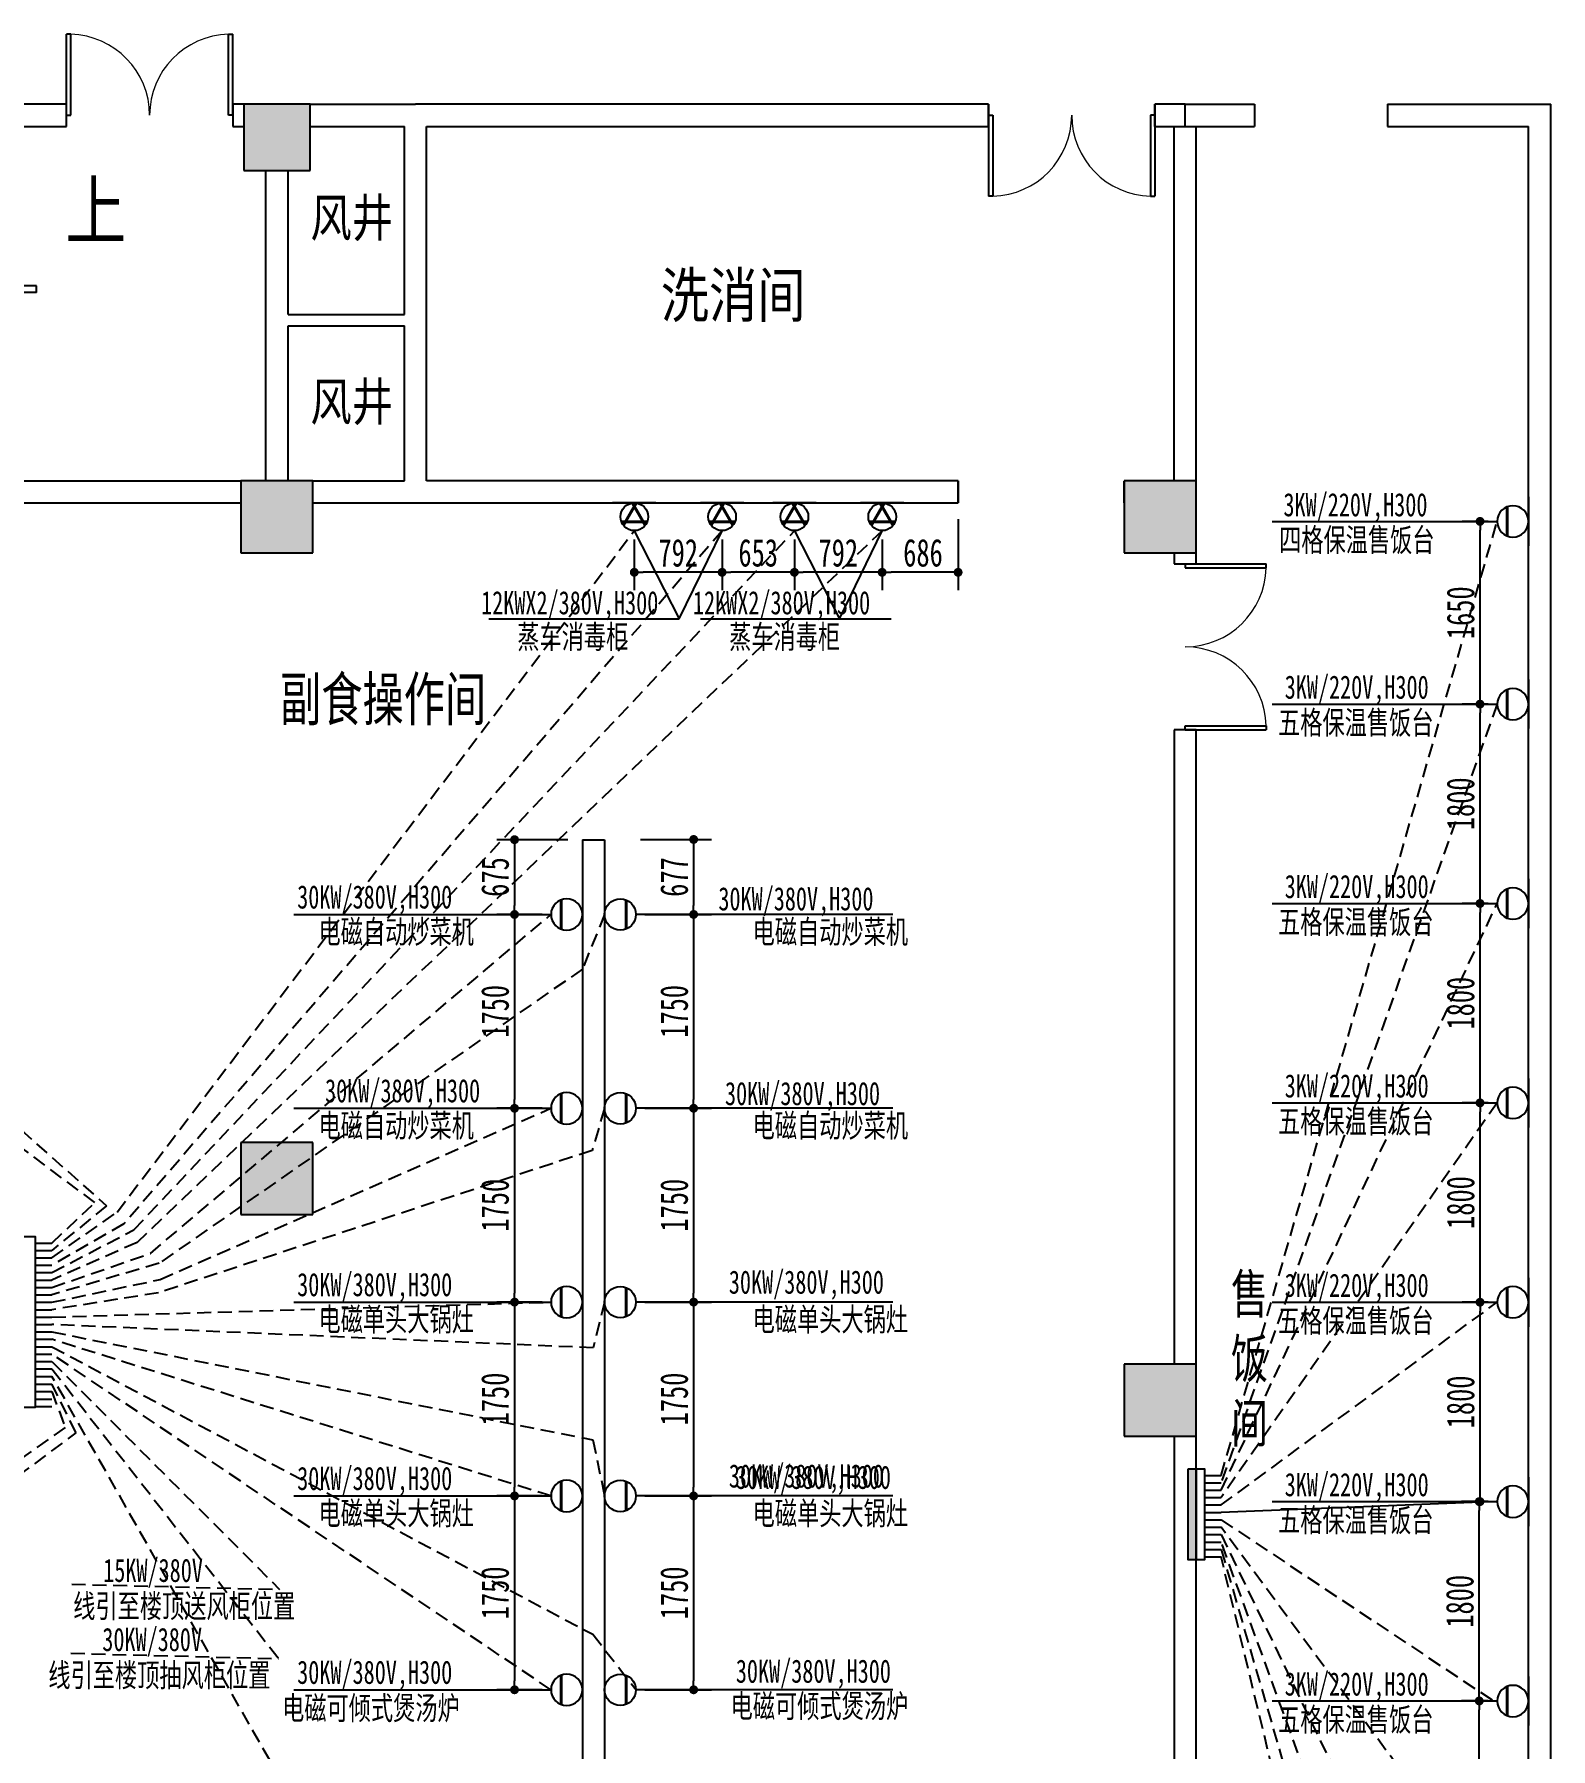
# Model space of a CAD drawing. Header units: inches. Extents: x 871252 to 1312932, y -88801 to 86720.
# Drawn here: x 896292 to 909983, y 46817 to 62296 of the extents above; entities that cross this region are included whole.
import ezdxf

# ---------------------------------------------------------------- set-up
doc = ezdxf.new("R2010")
doc.units = ezdxf.units.IN
doc.header["$MEASUREMENT"] = 0
doc.linetypes.add('DASH', pattern=[0.35, 0.25, -0.1])
doc.linetypes.add('HIDDEN', pattern=[0.375, 0.25, -0.125])
for name, color, linetype in [('COLUMN', 6, 'Continuous'), ('CURTWALL', 4, 'Continuous'), ('DIM_SYMB', 3, 'Continuous'), ('PUB_HATCH', 8, 'Continuous'), ('PUB_TEXT', 151, 'Continuous'), ('STAIR', 6, 'Continuous'), ('WALL', 7, 'Continuous'), ('WINDOW', 3, 'Continuous'), ('供排水', 4, 'Continuous'), ('电位', 1, 'Continuous')]:
    doc.layers.add(name, color=color, linetype=linetype)
doc.styles.add('_TCH_DIM', font='stylu.ttf')
doc.styles.get("Standard").update_dxf_attribs({"font": '', "width": 0.7, "height": 250})
doc.styles.add('STYLE4', font='', dxfattribs={"width": 0.7, "height": 180})
doc.styles.get('Standard').set_extended_font_data('NSimSun')
doc.styles.get('STYLE4').set_extended_font_data('NSimSun')
doc.dimstyles.new('电路', dxfattribs={"dimscale": 80, "dimtxt": 2.5, "dimasz": 1, "dimexe": 2, "dimexo": 1, "dimtad": 1, "dimdec": 0, "dimtxsty": 'Standard', "dimblk": 'DOT', "dimcen": 1, "dimclrd": 6, "dimclre": 6, "dimclrt": 6, "dimadec": 0, "dimazin": 0, "dimtfac": 1, "dimtdec": 0, "dimtmove": 0, "dimatfit": 3, "dimfxl": 0, "dimarcsym": 0})

# ---------------------------------------------------------------- blocks, each defined once
blk = doc.blocks.new('$DorLib2D$00000002')
for p, q in [((-0.5, 0), (-0.5, 0.4875)), ((-0.475, 0.4875), (-0.5, 0.4875)), ((-0.475, 0), (-0.475, 0.4875)), ((0.475, 0), (0.475, 0.4875)), ((0.475, 0.4875), (0.5, 0.4875)), ((0.5, 0), (0.5, 0.4875)), ((-0.5, 0), (-0.475, 0)), ((0.5, 0), (0.475, 0))]:
    blk.add_line(p, q)
at = {"lineweight": 13}
for centre, start, end in [((-0.4875, 0), 0, 88.53072), ((0.4875, 0), 91.46928, 180)]:
    blk.add_arc(centre, 0.4875, start, end, dxfattribs=at)
blk = doc.blocks.new('A$C3BCC7316')
at = {"layer": '电位'}
for p, q in [((99, 215), (404, 215)), ((104, 226), (399, 226)), ((0, 0), (503, 0))]:
    blk.add_line(p, q, dxfattribs=at)
blk.add_circle((252, 161), 161, dxfattribs=at)
blk = doc.blocks.new('_DOT')
at = {"color": 0, "linetype": 'ByBlock'}
blk.add_line((-0.5, 0), (-1, 0), dxfattribs=at)
at = {"color": 0, "linetype": 'ByBlock', "const_width": 0.5}
blk.add_lwpolyline([(-0.25, 0, 1), (0.25, 0, 1)], format="xyb", close=True, dxfattribs=at)
blk = doc.blocks.new('*D139')
at = {"layer": 'Defpoints', "color": 0, "transparency": 16777216}
for p in [(901241, 55024), (900628, 54349), (900957, 54349)]:
    blk.add_point(p, dxfattribs=at)
at = {"layer": '电位', "color": 6, "lineweight": -2, "transparency": 16777216}
for p, q in [((901108, 55024), (900468, 55024)), ((900628, 54944), (900628, 54429)), ((900877, 54349), (900468, 54349))]:
    blk.add_line(p, q, dxfattribs=at)
at = {"layer": '电位', "color": 6, "lineweight": -2, "transparency": 16777216, "xscale": 80, "yscale": 80, "zscale": 80}
for p, rotation in [((900628, 55024), 90), ((900628, 54349), 270)]:
    blk.add_blockref('_DOT', p, dxfattribs=dict(at, rotation=rotation))
at = {"layer": '电位', "color": 6, "transparency": 16777216, "insert": (900453, 54687), "char_height": 250, "attachment_point": 5, "rotation": 90}
blk.add_mtext('675', dxfattribs=at)
blk = doc.blocks.new('*D140')
at = {"layer": 'Defpoints', "color": 0, "transparency": 16777216}
for p in [(900957, 54349), (900628, 52599), (900957, 52599)]:
    blk.add_point(p, dxfattribs=at)
at = {"layer": '电位', "color": 6, "lineweight": -2, "transparency": 16777216}
for p, q in [((900877, 54349), (900468, 54349)), ((900628, 54269), (900628, 52679)), ((900877, 52599), (900468, 52599))]:
    blk.add_line(p, q, dxfattribs=at)
at = {"layer": '电位', "color": 6, "lineweight": -2, "transparency": 16777216, "xscale": 80, "yscale": 80, "zscale": 80}
for p, rotation in [((900628, 54349), 90), ((900628, 52599), 270)]:
    blk.add_blockref('_DOT', p, dxfattribs=dict(at, rotation=rotation))
at = {"layer": '电位', "color": 6, "transparency": 16777216, "insert": (900453, 53474), "char_height": 250, "attachment_point": 5, "rotation": 90}
blk.add_mtext('1750', dxfattribs=at)
blk = doc.blocks.new('*D141')
at = {"layer": 'Defpoints', "color": 0, "transparency": 16777216}
for p in [(900957, 52599), (900628, 50849), (900957, 50849)]:
    blk.add_point(p, dxfattribs=at)
at = {"layer": '电位', "color": 6, "lineweight": -2, "transparency": 16777216}
for p, q in [((900877, 52599), (900468, 52599)), ((900628, 52519), (900628, 50929)), ((900877, 50849), (900468, 50849))]:
    blk.add_line(p, q, dxfattribs=at)
at = {"layer": '电位', "color": 6, "lineweight": -2, "transparency": 16777216, "xscale": 80, "yscale": 80, "zscale": 80}
for p, rotation in [((900628, 52599), 90), ((900628, 50849), 270)]:
    blk.add_blockref('_DOT', p, dxfattribs=dict(at, rotation=rotation))
at = {"layer": '电位', "color": 6, "transparency": 16777216, "insert": (900453, 51724), "char_height": 250, "attachment_point": 5, "rotation": 90}
blk.add_mtext('1750', dxfattribs=at)
blk = doc.blocks.new('*D142')
at = {"layer": 'Defpoints', "color": 0, "transparency": 16777216}
for p in [(900957, 50849), (900628, 49099), (900957, 49099)]:
    blk.add_point(p, dxfattribs=at)
at = {"layer": '电位', "color": 6, "lineweight": -2, "transparency": 16777216}
for p, q in [((900877, 50849), (900468, 50849)), ((900628, 50769), (900628, 49179)), ((900877, 49099), (900468, 49099))]:
    blk.add_line(p, q, dxfattribs=at)
at = {"layer": '电位', "color": 6, "lineweight": -2, "transparency": 16777216, "xscale": 80, "yscale": 80, "zscale": 80}
for p, rotation in [((900628, 50849), 90), ((900628, 49099), 270)]:
    blk.add_blockref('_DOT', p, dxfattribs=dict(at, rotation=rotation))
at = {"layer": '电位', "color": 6, "transparency": 16777216, "insert": (900453, 49974), "char_height": 250, "attachment_point": 5, "rotation": 90}
blk.add_mtext('1750', dxfattribs=at)
blk = doc.blocks.new('*D145')
at = {"layer": 'Defpoints', "color": 0, "transparency": 16777216}
for p in [(901441, 55026), (901725, 54349), (902245, 54349)]:
    blk.add_point(p, dxfattribs=at)
at = {"layer": '电位', "color": 6, "lineweight": -2, "transparency": 16777216}
for p, q in [((901765, 55026), (902405, 55026)), ((902245, 54946), (902245, 54429)), ((901805, 54349), (902405, 54349))]:
    blk.add_line(p, q, dxfattribs=at)
at = {"layer": '电位', "color": 6, "lineweight": -2, "transparency": 16777216, "xscale": 80, "yscale": 80, "zscale": 80}
for p, rotation in [((902245, 55026), 90), ((902245, 54349), 270)]:
    blk.add_blockref('_DOT', p, dxfattribs=dict(at, rotation=rotation))
at = {"layer": '电位', "color": 6, "transparency": 16777216, "insert": (902070, 54687), "char_height": 250, "attachment_point": 5, "rotation": 90}
blk.add_mtext('677', dxfattribs=at)
blk = doc.blocks.new('*D146')
at = {"layer": 'Defpoints', "color": 0, "transparency": 16777216}
for p in [(901725, 54349), (901725, 52599), (902245, 52599)]:
    blk.add_point(p, dxfattribs=at)
at = {"layer": '电位', "color": 6, "lineweight": -2, "transparency": 16777216}
for p, q in [((901805, 54349), (902405, 54349)), ((902245, 54269), (902245, 52679)), ((901805, 52599), (902405, 52599))]:
    blk.add_line(p, q, dxfattribs=at)
at = {"layer": '电位', "color": 6, "lineweight": -2, "transparency": 16777216, "xscale": 80, "yscale": 80, "zscale": 80}
for p, rotation in [((902245, 54349), 90), ((902245, 52599), 270)]:
    blk.add_blockref('_DOT', p, dxfattribs=dict(at, rotation=rotation))
at = {"layer": '电位', "color": 6, "transparency": 16777216, "insert": (902070, 53474), "char_height": 250, "attachment_point": 5, "rotation": 90}
blk.add_mtext('1750', dxfattribs=at)
blk = doc.blocks.new('*D147')
at = {"layer": 'Defpoints', "color": 0, "transparency": 16777216}
for p in [(901725, 52599), (901725, 50849), (902245, 50849)]:
    blk.add_point(p, dxfattribs=at)
at = {"layer": '电位', "color": 6, "lineweight": -2, "transparency": 16777216}
for p, q in [((901805, 52599), (902405, 52599)), ((902245, 52519), (902245, 50929)), ((901805, 50849), (902405, 50849))]:
    blk.add_line(p, q, dxfattribs=at)
at = {"layer": '电位', "color": 6, "lineweight": -2, "transparency": 16777216, "xscale": 80, "yscale": 80, "zscale": 80}
for p, rotation in [((902245, 52599), 90), ((902245, 50849), 270)]:
    blk.add_blockref('_DOT', p, dxfattribs=dict(at, rotation=rotation))
at = {"layer": '电位', "color": 6, "transparency": 16777216, "insert": (902070, 51724), "char_height": 250, "attachment_point": 5, "rotation": 90}
blk.add_mtext('1750', dxfattribs=at)
blk = doc.blocks.new('*D148')
at = {"layer": 'Defpoints', "color": 0, "transparency": 16777216}
for p in [(901725, 50849), (901725, 49099), (902245, 49099)]:
    blk.add_point(p, dxfattribs=at)
at = {"layer": '电位', "color": 6, "lineweight": -2, "transparency": 16777216}
for p, q in [((901805, 50849), (902405, 50849)), ((902245, 50769), (902245, 49179)), ((901805, 49099), (902405, 49099))]:
    blk.add_line(p, q, dxfattribs=at)
at = {"layer": '电位', "color": 6, "lineweight": -2, "transparency": 16777216, "xscale": 80, "yscale": 80, "zscale": 80}
for p, rotation in [((902245, 50849), 90), ((902245, 49099), 270)]:
    blk.add_blockref('_DOT', p, dxfattribs=dict(at, rotation=rotation))
at = {"layer": '电位', "color": 6, "transparency": 16777216, "insert": (902070, 49974), "char_height": 250, "attachment_point": 5, "rotation": 90}
blk.add_mtext('1750', dxfattribs=at)
blk = doc.blocks.new('*D157')
at = {"layer": 'Defpoints', "color": 0, "transparency": 16777216}
for p in [(909338, 47248), (909499, 47248), (909499, 45448)]:
    blk.add_point(p, dxfattribs=at)
at = {"layer": '电位', "color": 6, "lineweight": -2, "transparency": 16777216}
for p, q in [((909419, 47248), (909178, 47248)), ((909338, 45528), (909338, 47168)), ((909419, 45448), (909178, 45448))]:
    blk.add_line(p, q, dxfattribs=at)
at = {"layer": '电位', "color": 6, "lineweight": -2, "transparency": 16777216, "xscale": 80, "yscale": 80, "zscale": 80}
for p, rotation in [((909338, 47248), 90), ((909338, 45448), 270)]:
    blk.add_blockref('_DOT', p, dxfattribs=dict(at, rotation=rotation))
at = {"layer": '电位', "color": 6, "transparency": 16777216, "insert": (909163, 46348), "char_height": 250, "attachment_point": 5, "rotation": 90}
blk.add_mtext('1800', dxfattribs=at)
blk = doc.blocks.new('*D158')
at = {"layer": 'Defpoints', "color": 0, "transparency": 16777216}
for p in [(909338, 49048), (909499, 49048), (909499, 47248)]:
    blk.add_point(p, dxfattribs=at)
at = {"layer": '电位', "color": 6, "lineweight": -2, "transparency": 16777216}
for p, q in [((909419, 49048), (909178, 49048)), ((909338, 47328), (909338, 48968)), ((909419, 47248), (909178, 47248))]:
    blk.add_line(p, q, dxfattribs=at)
at = {"layer": '电位', "color": 6, "lineweight": -2, "transparency": 16777216, "xscale": 80, "yscale": 80, "zscale": 80}
for p, rotation in [((909338, 49048), 90), ((909338, 47248), 270)]:
    blk.add_blockref('_DOT', p, dxfattribs=dict(at, rotation=rotation))
at = {"layer": '电位', "color": 6, "transparency": 16777216, "insert": (909163, 48148), "char_height": 250, "attachment_point": 5, "rotation": 90}
blk.add_mtext('1800', dxfattribs=at)
blk = doc.blocks.new('*D159')
at = {"layer": 'Defpoints', "color": 0, "transparency": 16777216}
for p in [(909345, 50848), (909499, 50848), (909499, 49048)]:
    blk.add_point(p, dxfattribs=at)
at = {"layer": '电位', "color": 6, "lineweight": -2, "transparency": 16777216}
for p, q in [((909419, 50848), (909185, 50848)), ((909345, 49128), (909345, 50768)), ((909419, 49048), (909185, 49048))]:
    blk.add_line(p, q, dxfattribs=at)
at = {"layer": '电位', "color": 6, "lineweight": -2, "transparency": 16777216, "xscale": 80, "yscale": 80, "zscale": 80}
for p, rotation in [((909345, 50848), 90), ((909345, 49048), 270)]:
    blk.add_blockref('_DOT', p, dxfattribs=dict(at, rotation=rotation))
at = {"layer": '电位', "color": 6, "transparency": 16777216, "insert": (909170, 49948), "char_height": 250, "attachment_point": 5, "rotation": 90}
blk.add_mtext('1800', dxfattribs=at)
blk = doc.blocks.new('*D160')
at = {"layer": 'Defpoints', "color": 0, "transparency": 16777216}
for p in [(909345, 52648), (909499, 52648), (909499, 50848)]:
    blk.add_point(p, dxfattribs=at)
at = {"layer": '电位', "color": 6, "lineweight": -2, "transparency": 16777216}
for p, q in [((909419, 52648), (909185, 52648)), ((909345, 50928), (909345, 52568)), ((909419, 50848), (909185, 50848))]:
    blk.add_line(p, q, dxfattribs=at)
at = {"layer": '电位', "color": 6, "lineweight": -2, "transparency": 16777216, "xscale": 80, "yscale": 80, "zscale": 80}
for p, rotation in [((909345, 52648), 90), ((909345, 50848), 270)]:
    blk.add_blockref('_DOT', p, dxfattribs=dict(at, rotation=rotation))
at = {"layer": '电位', "color": 6, "transparency": 16777216, "insert": (909170, 51748), "char_height": 250, "attachment_point": 5, "rotation": 90}
blk.add_mtext('1800', dxfattribs=at)
blk = doc.blocks.new('*D161')
at = {"layer": 'Defpoints', "color": 0, "transparency": 16777216}
for p in [(909345, 54448), (909499, 54448), (909499, 52648)]:
    blk.add_point(p, dxfattribs=at)
at = {"layer": '电位', "color": 6, "lineweight": -2, "transparency": 16777216}
for p, q in [((909419, 54448), (909185, 54448)), ((909345, 52728), (909345, 54368)), ((909419, 52648), (909185, 52648))]:
    blk.add_line(p, q, dxfattribs=at)
at = {"layer": '电位', "color": 6, "lineweight": -2, "transparency": 16777216, "xscale": 80, "yscale": 80, "zscale": 80}
for p, rotation in [((909345, 54448), 90), ((909345, 52648), 270)]:
    blk.add_blockref('_DOT', p, dxfattribs=dict(at, rotation=rotation))
at = {"layer": '电位', "color": 6, "transparency": 16777216, "insert": (909170, 53548), "char_height": 250, "attachment_point": 5, "rotation": 90}
blk.add_mtext('1800', dxfattribs=at)
blk = doc.blocks.new('*D162')
at = {"layer": 'Defpoints', "color": 0, "transparency": 16777216}
for p in [(909345, 56248), (909499, 56248), (909499, 54448)]:
    blk.add_point(p, dxfattribs=at)
at = {"layer": '电位', "color": 6, "lineweight": -2, "transparency": 16777216}
for p, q in [((909419, 56248), (909185, 56248)), ((909345, 54528), (909345, 56168)), ((909419, 54448), (909185, 54448))]:
    blk.add_line(p, q, dxfattribs=at)
at = {"layer": '电位', "color": 6, "lineweight": -2, "transparency": 16777216, "xscale": 80, "yscale": 80, "zscale": 80}
for p, rotation in [((909345, 56248), 90), ((909345, 54448), 270)]:
    blk.add_blockref('_DOT', p, dxfattribs=dict(at, rotation=rotation))
at = {"layer": '电位', "color": 6, "transparency": 16777216, "insert": (909170, 55348), "char_height": 250, "attachment_point": 5, "rotation": 90}
blk.add_mtext('1800', dxfattribs=at)
blk = doc.blocks.new('*D163')
at = {"layer": 'Defpoints', "color": 0, "transparency": 16777216}
for p in [(909345, 57898), (909499, 57898), (909499, 56248)]:
    blk.add_point(p, dxfattribs=at)
at = {"layer": '电位', "color": 6, "lineweight": -2, "transparency": 16777216}
for p, q in [((909419, 57898), (909185, 57898)), ((909345, 56328), (909345, 57818)), ((909419, 56248), (909185, 56248))]:
    blk.add_line(p, q, dxfattribs=at)
at = {"layer": '电位', "color": 6, "lineweight": -2, "transparency": 16777216, "xscale": 80, "yscale": 80, "zscale": 80}
for p, rotation in [((909345, 57898), 90), ((909345, 56248), 270)]:
    blk.add_blockref('_DOT', p, dxfattribs=dict(at, rotation=rotation))
at = {"layer": '电位', "color": 6, "transparency": 16777216, "insert": (909170, 57073), "char_height": 250, "attachment_point": 5, "rotation": 90}
blk.add_mtext('1650', dxfattribs=at)
blk = doc.blocks.new('A$C14B745F9')
at = {"layer": '电位'}
for p, q in [((0, 503), (0, 0)), ((215, 404), (215, 99)), ((226, 399), (226, 104)), ((1, 233), (257, 381)), ((257, 122), (1, 270)), ((3, 222), (266, 374)), ((266, 129), (3, 281))]:
    blk.add_line(p, q, dxfattribs=at)
blk.add_circle((161, 252), 161, dxfattribs=at)
blk = doc.blocks.new('A$C45DF5A34')
at = {"layer": '电位', "color": 4, "rotation": 90}
blk.add_blockref('A$C14B745F9', (503, 0), dxfattribs=at)
blk = doc.blocks.new('A$C719F3E81')
at = {"layer": '电位', "color": 4, "rotation": 180}
blk.add_blockref('A$C45DF5A34', (503, 323), dxfattribs=at)
blk = doc.blocks.new('A$C2F906CB9')
at = {"layer": '电位', "color": 1, "ltscale": 400}
blk.add_blockref('A$C719F3E81', (0, 0), dxfattribs=at)
blk = doc.blocks.new('A$C6BFE34A6')
at = {"layer": '电位', "xscale": 0.777089783281734, "yscale": 0.777089783281734, "zscale": 0.777089783281734}
blk.add_blockref('A$C2F906CB9', (0, 0), dxfattribs=at)
blk = doc.blocks.new('A$C67150746')
at = {"layer": '供排水', "color": 1, "rotation": 270}
blk.add_blockref('A$C6BFE34A6', (0, 391), dxfattribs=at)
blk = doc.blocks.new('A$C51460DDB')
at = {"layer": '电位', "linetype": 'ByBlock', "xscale": -1}
blk.add_blockref('A$C67150746', (251, 0), dxfattribs=at)
blk = doc.blocks.new('A$C75EF68A1')
at = {"layer": 'WALL', "color": 5, "rotation": 180}
blk.add_blockref('A$C51460DDB', (251, 391), dxfattribs=at)
blk = doc.blocks.new('A$C776A0E82')
at = {"layer": '电位', "color": 6}
blk.add_blockref('A$C75EF68A1', (0, 0), dxfattribs=at)
blk = doc.blocks.new('A$C12B31555')
at = {"layer": '电位', "color": 6, "rotation": 270}
blk.add_blockref('A$C776A0E82', (0, 251), dxfattribs=at)
blk = doc.blocks.new('A$C380528E4')
at = {"layer": '电位', "color": 6, "rotation": 180}
blk.add_blockref('A$C12B31555', (391, 251), dxfattribs=at)
blk = doc.blocks.new('*D374')
at = {"layer": 'Defpoints', "color": 0, "transparency": 16777216}
for p in [(904633, 58064), (903947, 57813), (903947, 57438)]:
    blk.add_point(p, dxfattribs=at)
at = {"layer": '电位', "color": 6, "lineweight": -2, "transparency": 16777216}
for p, q in [((904633, 57918), (904633, 57278)), ((903947, 57733), (903947, 57278)), ((904553, 57438), (904027, 57438))]:
    blk.add_line(p, q, dxfattribs=at)
at = {"layer": '电位', "color": 6, "lineweight": -2, "transparency": 16777216, "xscale": 80, "yscale": 80, "zscale": 80, "rotation": 180}
blk.add_blockref('_DOT', (903947, 57438), dxfattribs=at)
at = {"layer": '电位', "color": 6, "lineweight": -2, "transparency": 16777216, "xscale": 80, "yscale": 80, "zscale": 80}
blk.add_blockref('_DOT', (904633, 57438), dxfattribs=at)
at = {"layer": '电位', "color": 6, "transparency": 16777216, "insert": (904316, 57613), "char_height": 250, "attachment_point": 5}
blk.add_mtext('686', dxfattribs=at)
blk = doc.blocks.new('*D375')
at = {"layer": 'Defpoints', "color": 0, "transparency": 16777216}
for p in [(903155, 57813), (903947, 57813), (903155, 57438)]:
    blk.add_point(p, dxfattribs=at)
at = {"layer": '电位', "color": 6, "lineweight": -2, "transparency": 16777216}
for p, q in [((903155, 57733), (903155, 57278)), ((903947, 57733), (903947, 57278)), ((903867, 57438), (903235, 57438))]:
    blk.add_line(p, q, dxfattribs=at)
at = {"layer": '电位', "color": 6, "lineweight": -2, "transparency": 16777216, "xscale": 80, "yscale": 80, "zscale": 80, "rotation": 180}
blk.add_blockref('_DOT', (903155, 57438), dxfattribs=at)
at = {"layer": '电位', "color": 6, "lineweight": -2, "transparency": 16777216, "xscale": 80, "yscale": 80, "zscale": 80}
blk.add_blockref('_DOT', (903947, 57438), dxfattribs=at)
at = {"layer": '电位', "color": 6, "transparency": 16777216, "insert": (903551, 57613), "char_height": 250, "attachment_point": 5}
blk.add_mtext('792', dxfattribs=at)
blk = doc.blocks.new('*D376')
at = {"layer": 'Defpoints', "color": 0, "transparency": 16777216}
for p in [(902502, 57813), (903155, 57813), (902502, 57438)]:
    blk.add_point(p, dxfattribs=at)
at = {"layer": '电位', "color": 6, "lineweight": -2, "transparency": 16777216}
for p, q in [((902502, 57733), (902502, 57278)), ((903155, 57733), (903155, 57278)), ((903075, 57438), (902582, 57438))]:
    blk.add_line(p, q, dxfattribs=at)
at = {"layer": '电位', "color": 6, "lineweight": -2, "transparency": 16777216, "xscale": 80, "yscale": 80, "zscale": 80, "rotation": 180}
blk.add_blockref('_DOT', (902502, 57438), dxfattribs=at)
at = {"layer": '电位', "color": 6, "lineweight": -2, "transparency": 16777216, "xscale": 80, "yscale": 80, "zscale": 80}
blk.add_blockref('_DOT', (903155, 57438), dxfattribs=at)
at = {"layer": '电位', "color": 6, "transparency": 16777216, "insert": (902828, 57613), "char_height": 250, "attachment_point": 5}
blk.add_mtext('653', dxfattribs=at)
blk = doc.blocks.new('*D377')
at = {"layer": 'Defpoints', "color": 0, "transparency": 16777216}
for p in [(901709, 57813), (902502, 57813), (901709, 57438)]:
    blk.add_point(p, dxfattribs=at)
at = {"layer": '电位', "color": 6, "lineweight": -2, "transparency": 16777216}
for p, q in [((901709, 57733), (901709, 57278)), ((902502, 57733), (902502, 57278)), ((902422, 57438), (901789, 57438))]:
    blk.add_line(p, q, dxfattribs=at)
at = {"layer": '电位', "color": 6, "lineweight": -2, "transparency": 16777216, "xscale": 80, "yscale": 80, "zscale": 80, "rotation": 180}
blk.add_blockref('_DOT', (901709, 57438), dxfattribs=at)
at = {"layer": '电位', "color": 6, "lineweight": -2, "transparency": 16777216, "xscale": 80, "yscale": 80, "zscale": 80}
blk.add_blockref('_DOT', (902502, 57438), dxfattribs=at)
at = {"layer": '电位', "color": 6, "transparency": 16777216, "insert": (902106, 57613), "char_height": 250, "attachment_point": 5}
blk.add_mtext('792', dxfattribs=at)
blk = doc.blocks.new('*D457')
at = {"layer": 'Defpoints', "color": 0, "transparency": 16777216}
for p in [(900957, 49099), (900628, 47349), (900957, 47349)]:
    blk.add_point(p, dxfattribs=at)
at = {"layer": '电位', "color": 6, "lineweight": -2, "transparency": 16777216}
for p, q in [((900877, 49099), (900468, 49099)), ((900628, 49019), (900628, 47429)), ((900877, 47349), (900468, 47349))]:
    blk.add_line(p, q, dxfattribs=at)
at = {"layer": '电位', "color": 6, "lineweight": -2, "transparency": 16777216, "xscale": 80, "yscale": 80, "zscale": 80}
for p, rotation in [((900628, 49099), 90), ((900628, 47349), 270)]:
    blk.add_blockref('_DOT', p, dxfattribs=dict(at, rotation=rotation))
at = {"layer": '电位', "color": 6, "transparency": 16777216, "insert": (900453, 48224), "char_height": 250, "attachment_point": 5, "rotation": 90}
blk.add_mtext('1750', dxfattribs=at)
blk = doc.blocks.new('*D458')
at = {"layer": 'Defpoints', "color": 0, "transparency": 16777216}
for p in [(901725, 49099), (901725, 47349), (902245, 47349)]:
    blk.add_point(p, dxfattribs=at)
at = {"layer": '电位', "color": 6, "lineweight": -2, "transparency": 16777216}
for p, q in [((901805, 49099), (902405, 49099)), ((902245, 49019), (902245, 47429)), ((901805, 47349), (902405, 47349))]:
    blk.add_line(p, q, dxfattribs=at)
at = {"layer": '电位', "color": 6, "lineweight": -2, "transparency": 16777216, "xscale": 80, "yscale": 80, "zscale": 80}
for p, rotation in [((902245, 49099), 90), ((902245, 47349), 270)]:
    blk.add_blockref('_DOT', p, dxfattribs=dict(at, rotation=rotation))
at = {"layer": '电位', "color": 6, "transparency": 16777216, "insert": (902070, 48224), "char_height": 250, "attachment_point": 5, "rotation": 90}
blk.add_mtext('1750', dxfattribs=at)

msp = doc.modelspace()

# ---------------------------------------------------------------- hatches: boundary and pattern name
at = {"layer": 'PUB_HATCH'}
for points in [[(898783.2, 61064.3), (898783.2, 61664.3), (898183.2, 61664.3), (898183.2, 61064.3)], [(898808.2, 57614.6), (898808.2, 58264.6), (898158.2, 58264.6), (898158.2, 57614.6)], [(906783.2, 57614.6), (906783.2, 58264.6), (906133.2, 58264.6), (906133.2, 57614.6)], [(898808.2, 51639.6), (898808.2, 52289.6), (898158.2, 52289.6), (898158.2, 51639.6)], [(906783.2, 49639.6), (906783.2, 50289.6), (906133.2, 50289.6), (906133.2, 49639.6)]]:
    msp.add_hatch(color=256, dxfattribs=at).paths.add_polyline_path(points)
at = {"layer": '电位'}
msp.add_hatch(color=1, dxfattribs=at).paths.add_polyline_path([(906783.2, 49344.1), (906708.9, 49344.1), (906708.9, 48521.3), (906783.2, 48521.3)])

# ---------------------------------------------------------------- linework, layer by layer
at = {"layer": 'COLUMN'}
for p, q in [((898783.2, 61664.3), (898183.2, 61664.3)), ((898183.2, 61664.3), (898183.2, 61064.3)), ((898783.2, 61064.3), (898783.2, 61664.3)), ((898183.2, 61064.3), (898783.2, 61064.3)), ((898808.2, 58264.6), (898158.2, 58264.6)), ((898158.2, 58264.6), (898158.2, 57614.6)), ((898808.2, 57614.6), (898808.2, 58264.6)), ((906783.2, 58264.6), (906133.2, 58264.6)), ((906133.2, 58264.6), (906133.2, 57614.6)), ((906783.2, 57614.6), (906783.2, 58264.6)), ((898158.2, 57614.6), (898808.2, 57614.6)), ((906133.2, 57614.6), (906783.2, 57614.6)), ((898808.2, 52289.6), (898158.2, 52289.6)), ((898158.2, 52289.6), (898158.2, 51639.6)), ((898808.2, 51639.6), (898808.2, 52289.6)), ((898158.2, 51639.6), (898808.2, 51639.6)), ((906783.2, 50289.6), (906133.2, 50289.6)), ((906133.2, 50289.6), (906133.2, 49639.6)), ((906783.2, 49639.6), (906783.2, 50289.6)), ((906133.2, 49639.6), (906783.2, 49639.6))]:
    msp.add_line(p, q, dxfattribs=at)
at = {"layer": 'CURTWALL'}
for p, q in [((908510, 61664.3), (909983.2, 61664.3)), ((909983.2, 36364.3), (909983.2, 61664.3)), ((909783.2, 36364.3), (909783.2, 61464.3))]:
    msp.add_line(p, q, dxfattribs=at)
at = {"layer": 'DIM_SYMB'}
msp.add_lwpolyline([(896413.2, 60714.3, 0, 0, 0), (895693.2, 60714.3, 120, 0, 0), (895243.2, 60714.3, 0, 0, 0)], format="xyseb", dxfattribs=at)
at = {"layer": 'STAIR'}
for p, q in [((896313.2, 60024.3), (895511.6, 60024.3)), ((896313.2, 59964.3), (895546.2, 59964.3)), ((896313.2, 59964.3), (896313.2, 60024.3))]:
    msp.add_line(p, q, dxfattribs=at)
at = {"layer": 'WALL'}
for p, q in [((896583.2, 61664.3), (891783.2, 61664.3)), ((896583.2, 61464.3), (896583.2, 61664.3)), ((898183.2, 61664.3), (898083.2, 61664.3)), ((898083.2, 61664.3), (898083.2, 61464.3)), ((898783.2, 61664.3), (899733.2, 61664.3)), ((904908.2, 61664.3), (899733.2, 61664.3)), ((904908.2, 61464.3), (904908.2, 61664.3)), ((906683.2, 61664.3), (906408.2, 61664.3)), ((906408.2, 61664.3), (906408.2, 61464.3)), ((906683.2, 61664.3), (907310, 61664.3)), ((906683.2, 61464.3), (906683.2, 61664.3)), ((907310, 61664.3), (907310, 61464.3)), ((908510, 61664.3), (908510, 61464.3)), ((891783.2, 61464.3), (896583.2, 61464.3)), ((898083.2, 61464.3), (898183.2, 61464.3)), ((898783.2, 61464.3), (899633.2, 61464.3)), ((899633.2, 59764.3), (899633.2, 61464.3)), ((899833.2, 61464.3), (904908.2, 61464.3)), ((899833.2, 59714.3), (899833.2, 61464.3)), ((906408.2, 61464.3), (906683.2, 61464.3)), ((906583.2, 58264.6), (906583.2, 61464.3)), ((906583.2, 61464.3), (906783.2, 61464.3)), ((906783.2, 61464.3), (907310, 61464.3)), ((906783.2, 58264.6), (906783.2, 61464.3)), ((908510, 61464.3), (909783.2, 61464.3)), ((898383.2, 59714.3), (898383.2, 61064.3)), ((898583.2, 59764.3), (898583.2, 61064.3)), ((898583.2, 59764.3), (899633.2, 59764.3)), ((898383.2, 58264.6), (898383.2, 59714.3)), ((898583.2, 58264.6), (898583.2, 59664.3)), ((898583.2, 59664.3), (899633.2, 59664.3)), ((899633.2, 58264.3), (899633.2, 59664.3)), ((899833.2, 58264.3), (899833.2, 59714.3)), ((891583.2, 58264.3), (898158.2, 58264.3)), ((898808.2, 58264.3), (899633.2, 58264.3)), ((904633.2, 58264.3), (899833.2, 58264.3)), ((904633.2, 58064.3), (904633.2, 58264.3)), ((891583.2, 58064.3), (898158.2, 58064.3)), ((898808.2, 58064.3), (899733.2, 58064.3)), ((899733.2, 58064.3), (904633.2, 58064.3)), ((906583.2, 57614.6), (906583.2, 57515.3)), ((906783.2, 57515.3), (906783.2, 57614.6)), ((906583.2, 57515.3), (906783.2, 57515.3)), ((906783.2, 56015.3), (906583.2, 56015.3)), ((906583.2, 56015.3), (906583.2, 50289.6)), ((906783.2, 50289.6), (906783.2, 56015.3)), ((901240.7, 55024), (901240.7, 44876)), ((901240.7, 55024), (901440.7, 55024)), ((901440.7, 55024), (901440.7, 44876)), ((906583.2, 49639.6), (906583.2, 43914.3)), ((906783.2, 43914.3), (906783.2, 49639.6))]:
    msp.add_line(p, q, dxfattribs=at)
at = {"layer": 'WINDOW', "linetype": 'DASH'}
for p, q in [((904908.2, 61664.3), (904908.2, 61464.3)), ((906408.2, 61464.3), (906408.2, 61664.3)), ((904633.2, 58264.3), (904633.2, 58064.3)), ((906133.2, 58064.3), (906133.2, 58264.3))]:
    msp.add_line(p, q, dxfattribs=at)
at = {"layer": '电位', "linetype": 'HIDDEN', "ltscale": 500}
for p, q in [((907007.6, 49285.1), (909499.2, 57897.9)), ((897039.4, 51660.5), (901709.4, 57813.5)), ((902501.9, 57813.5), (897102, 51555.2)), ((897191.5, 51502.5), (903154.9, 57813.5)), ((903947.3, 57813.5), (897221.1, 51388.4)), ((890847.2, 57136.4), (896943.7, 51718.9)), ((896839.3, 51747.7), (890847.2, 56224.7)), ((909499.2, 56247.9), (907007.6, 49218.2)), ((897340.4, 51289), (900956.7, 54349)), ((901440.7, 54349), (901240.7, 53855)), ((907007.6, 49151.4), (909499.2, 54447.9)), ((901240.7, 53855), (897419.3, 51199.9)), ((909499.2, 52647.9), (907007.6, 49084.5)), ((897429.4, 51052.9), (900956.7, 52599)), ((901440.7, 52599), (901329.1, 52217.7)), ((901329.1, 52217.7), (897413.6, 50933.2)), ((896450.9, 51382.5), (896839.3, 51747.7)), ((896943.7, 51718.9), (896450.9, 51315.6)), ((896450.9, 51248.8), (897039.4, 51660.5)), ((897102, 51555.2), (896450.9, 51181.9)), ((896450.9, 51115), (897191.5, 51502.5)), ((897221.1, 51388.4), (896450.9, 51048.1)), ((896450.9, 50981.2), (897340.4, 51289)), ((897419.3, 51199.9), (896450.9, 50914.4)), ((896450.9, 50847.5), (897429.4, 51052.9)), ((897413.6, 50933.2), (896450.9, 50780.6)), ((896450.9, 50713.7), (900956.7, 50849)), ((901440.7, 50849), (901339.4, 50436.2)), ((907007.6, 49017.6), (909499.2, 50847.9)), ((901339.4, 50436.2), (896450.9, 50646.8)), ((896450.9, 50580), (901335, 49604.8)), ((900956.7, 49099), (896450.9, 50513.1)), ((896450.9, 50446.2), (901335, 47849.8)), ((900956.7, 47349), (896450.9, 50379.3)), ((896450.9, 50312.4), (898507.2, 48254.4)), ((896450.9, 50245.5), (898499.2, 47630.2)), ((898602.3, 46386.5), (896450.9, 50178.7)), ((896670, 49668.3), (896450.9, 50109.4)), ((896450.9, 50042.6), (896570.7, 49716.6)), ((896570.7, 49716.6), (895192.7, 48746.6)), ((895241.6, 48608.1), (896670, 49668.3)), ((901335, 49604.8), (901440.7, 49099)), ((907007.6, 48883.8), (909467.5, 47247.9)), ((909499.2, 45447.9), (907007.6, 48816.9)), ((907007.6, 48750.1), (909460.7, 43647.9)), ((909499.2, 41847.9), (907007.6, 48683.2)), ((907007.6, 48616.3), (909499.2, 40047.9)), ((909499.2, 38247.9), (907007.6, 48549.4)), ((896630.4, 48302.6), (898507.2, 48254.4)), ((901335, 47849.8), (901724.7, 47349)), ((896622.4, 47678.4), (898499.2, 47630.2))]:
    msp.add_line(p, q, dxfattribs=at)
at = {"layer": '电位', "color": 4}
for p, q in [((907469.6, 57897.9), (909499.2, 57897.9)), ((901709.4, 57813.5), (902115.6, 57018.6)), ((902115.6, 57018.6), (902501.9, 57813.5)), ((903154.9, 57813.5), (903561.1, 57018.6)), ((903561.1, 57018.6), (903947.3, 57813.5)), ((900394.9, 57018.6), (902115.6, 57018.6)), ((902307.4, 57018.6), (904028.1, 57018.6)), ((907469.6, 56247.9), (909499.2, 56247.9)), ((898636.4, 54348.7), (900956.7, 54349)), ((904045, 54348.7), (901724.7, 54349)), ((907469.6, 54447.9), (909499.2, 54447.9)), ((907469.6, 52647.9), (909499.2, 52647.9)), ((898636.4, 52598.7), (900956.7, 52599)), ((904045, 52598.7), (901724.7, 52599)), ((898636.4, 50848.7), (900956.7, 50849)), ((904045, 50848.7), (901724.7, 50849)), ((907469.6, 50847.9), (909499.2, 50847.9)), ((898636.4, 49098.7), (900956.7, 49099)), ((904045, 49098.7), (901724.7, 49099)), ((904045, 49098.7), (901724.7, 49099)), ((907469.6, 49047.9), (909499.2, 49047.9)), ((898636.4, 47348.7), (900956.7, 47349)), ((904045, 47348.7), (901724.7, 47349)), ((907469.6, 47247.9), (909499.2, 47247.9))]:
    msp.add_line(p, q, dxfattribs=at)
at = {"layer": '电位'}
for p, q in [((896300.9, 51382.5), (896450.9, 51382.5)), ((896300.9, 51315.6), (896450.9, 51315.6)), ((896300.9, 51248.8), (896450.9, 51248.8)), ((896300.9, 51181.9), (896450.9, 51181.9)), ((896300.9, 51115), (896450.9, 51115)), ((896300.9, 51048.1), (896450.9, 51048.1)), ((896300.9, 50981.2), (896450.9, 50981.2)), ((896300.9, 50914.4), (896450.9, 50914.4)), ((896300.9, 50847.5), (896450.9, 50847.5)), ((896300.9, 50780.6), (896450.9, 50780.6)), ((896300.9, 50713.7), (896450.9, 50713.7)), ((896300.9, 50646.8), (896450.9, 50646.8)), ((896300.9, 50580), (896450.9, 50580)), ((896300.9, 50513.1), (896450.9, 50513.1)), ((896300.9, 50446.2), (896450.9, 50446.2)), ((896300.9, 50379.3), (896450.9, 50379.3)), ((896300.9, 50312.4), (896450.9, 50312.4)), ((896300.9, 50245.5), (896450.9, 50245.5)), ((896300.9, 50178.7), (896450.9, 50178.7)), ((896300.9, 50109.4), (896450.9, 50109.4)), ((896300.9, 50042.6), (896450.9, 50042.6)), ((896300.9, 50042.6), (896450.9, 50042.6)), ((896300.9, 49973.3), (896450.9, 49973.3)), ((896300.9, 49906.4), (896450.9, 49906.4)), ((906783.2, 49344.1), (906783.2, 48521.3)), ((906857.6, 49285.1), (907007.6, 49285.1)), ((906857.6, 49218.2), (907007.6, 49218.2)), ((906857.6, 49151.4), (907007.6, 49151.4)), ((906857.6, 49084.5), (907007.6, 49084.5)), ((906857.6, 49017.6), (907007.6, 49017.6)), ((906857.6, 48950.7), (907007.6, 48950.7)), ((906857.6, 48883.8), (907007.6, 48883.8)), ((906857.6, 48816.9), (907007.6, 48816.9)), ((906857.6, 48750.1), (907007.6, 48750.1)), ((906857.6, 48683.2), (907007.6, 48683.2)), ((906857.6, 48616.3), (907007.6, 48616.3)), ((906857.6, 48549.4), (907007.6, 48549.4))]:
    msp.add_line(p, q, dxfattribs=at)
at = {"layer": '电位', "color": 1}
for p, q in [((896300.9, 49998.9), (896300.9, 49898.9)), ((896300.9, 49898.9), (896226.6, 49898.9)), ((909499.2, 49047.9), (907007.6, 48950.7))]:
    msp.add_line(p, q, dxfattribs=at)
at = {"layer": '电位'}
for points in [[(896152.2, 51441.5), (896300.9, 51441.5), (896300.9, 49898.9), (896152.2, 49898.9)], [(906708.9, 49344.1), (906857.6, 49344.1), (906857.6, 48521.3), (906708.9, 48521.3)]]:
    msp.add_lwpolyline(points, close=True, dxfattribs=at)

# ---------------------------------------------------------------- block references
at = {"layer": 'WINDOW'}
for p, xscale, yscale, zscale, rotation in [((897333.2, 61564.3), 1500, 1500, 1500, 359.9999999999644), ((906683.2, 56765.3), -1500, -1500, -1500, 90)]:
    msp.add_blockref('$DorLib2D$00000002', p, dxfattribs=dict(at, xscale=xscale, yscale=yscale, zscale=zscale, rotation=rotation))
at = {"layer": 'WINDOW', "xscale": -1500, "yscale": -1500, "zscale": -1500}
msp.add_blockref('$DorLib2D$00000002', (905658.2, 61564.3), dxfattribs=at)
at = {"layer": '电位', "color": 6, "xscale": -1}
for p in [(901904.9, 57813.5), (902697.3, 57813.5), (903350.4, 57813.5), (904142.8, 57813.5)]:
    msp.add_blockref('A$C380528E4', p, dxfattribs=at)
at = {"layer": '电位', "yscale": 0.8800000000046566, "zscale": 0.88}
for p, xscale, rotation in [((909783.2, 58119.2), -0.8800000001210719, 90), ((909783.2, 56469.2), -0.8800000001210719, 90), ((909783.2, 54669.2), -0.8800000001210719, 90), ((901240.7, 54570.4), -0.8800000000046566, 90), ((901440.7, 54570.4), 0.8800000000046566, 270), ((901240.7, 52820.4), -0.8800000000046566, 90), ((901440.7, 52820.4), 0.8800000000046566, 270), ((909783.2, 52869.2), -0.8800000001210719, 90), ((901240.7, 51070.4), -0.8800000000046566, 90), ((901440.7, 51070.4), 0.8800000000046566, 270), ((909783.2, 51069.2), -0.8800000001210719, 90), ((901240.7, 49320.4), -0.8800000000046566, 90), ((901440.7, 49320.4), 0.8800000000046566, 270), ((909783.2, 49269.2), -0.8800000001210719, 90), ((901240.7, 47570.4), -0.8800000000046566, 90), ((901440.7, 47570.4), 0.8800000000046566, 270), ((909783.2, 47469.2), -0.8800000001210719, 90)]:
    msp.add_blockref('A$C3BCC7316', p, dxfattribs=dict(at, xscale=xscale, rotation=rotation))

# ---------------------------------------------------------------- texts
at = {"layer": 'PUB_TEXT', "style": '_TCH_DIM', "width": 0.8}
msp.add_text('上', height=506.4, dxfattribs=at).set_placement((896570.7, 60451.8))
at = {"layer": 'PUB_TEXT', "linetype": 'DASH', "width": 0.8}
for p in [(898785, 60468.2), (898785, 58807.6)]:
    msp.add_text('风井', height=341.77, dxfattribs=at).set_placement(p)
at = {"layer": 'PUB_TEXT', "width": 0.8}
msp.add_text('洗消间', height=398.73, dxfattribs=at).set_placement((901948.9, 59740.5))
at = {"layer": 'WALL', "color": 0, "insert": (898510.7, 56489.1), "char_height": 390, "width": 3156, "attachment_point": 1}
msp.add_mtext('副食操作间', dxfattribs=at)
at = {"layer": 'WALL', "insert": (907096.5, 51098.6), "char_height": 350, "width": 404.548, "attachment_point": 1}
msp.add_mtext('{\\C0;售饭间}', dxfattribs=at)
at = {"layer": '电位', "color": 4, "style": 'STYLE4', "width": 0.7}
for s, rotation, p in [('3KW/220V,H300', 359.98979, (907570.3, 57943.8)), ('四格保温售饭台', 359.98979, (907531.1, 57625.6)), ('12KWX2/380V,H300', 0.01021, (900326.3, 57058.5)), ('12KWX2/380V,H300', 0.01021, (902238.8, 57058.5)), ('蒸车消毒柜', 0.01021, (900652.9, 56750.7)), ('蒸车消毒柜', 0.01021, (902565.4, 56750.7)), ('3KW/220V,H300', 359.98979, (907581.6, 56296.7)), ('五格保温售饭台', 359.98979, (907521.7, 55976.3)), ('3KW/220V,H300', 359.98979, (907581.6, 54496.7)), ('30KW/380V,H300', 0.01021, (898665.7, 54402.4)), ('30KW/380V,H300', 0.01021, (902468.6, 54385.7)), ('五格保温售饭台', 359.98979, (907521.7, 54176.3)), ('电磁自动炒菜机', 0.01021, (898857.9, 54087.9)), ('电磁自动炒菜机', 359.98979, (902777.4, 54088)), ('30KW/380V,H300', 0.01021, (898917.6, 52652.5)), ('30KW/380V,H300', 0.01021, (902528.1, 52627.2)), ('3KW/220V,H300', 359.98979, (907581.6, 52696.7)), ('电磁自动炒菜机', 0.01021, (898857.9, 52337.8)), ('电磁自动炒菜机', 359.98979, (902777.4, 52338)), ('五格保温售饭台', 359.98979, (907521.7, 52376.3)), ('30KW/380V,H300', 0.01021, (898665.7, 50902.4)), ('30KW/380V,H300', 0.01021, (902563, 50924.8)), ('3KW/220V,H300', 359.98979, (907581.6, 50896.7)), ('电磁单头大锅灶', 0.01021, (898857.9, 50587.8)), ('电磁单头大锅灶', 359.98979, (902777.4, 50588)), ('五格保温售饭台', 359.98979, (907521.7, 50576.3)), ('30KW/380V,H300', 0.01021, (898665.7, 49152.4)), ('30KW/380V,H300', 0.01021, (902563, 49174.8)), ('30KW/380V,H300', 0.01021, (902626.2, 49162.3)), ('3KW/220V,H300', 359.98979, (907581.6, 49096.7)), ('电磁单头大锅灶', 0.01021, (898857.9, 48837.8)), ('电磁单头大锅灶', 359.98979, (902777.4, 48838)), ('五格保温售饭台', 359.98979, (907521.7, 48776.3)), ('30KW/380V,H300', 0.01021, (898665.7, 47402.4)), ('30KW/380V,H300', 0.01021, (902626.2, 47412.3)), ('3KW/220V,H300', 359.98979, (907581.6, 47296.7)), ('电磁可倾式煲汤炉', 0.01021, (898529.2, 47079)), ('电磁可倾式煲汤炉', 359.98979, (902578.5, 47097.7)), ('五格保温售饭台', 359.98979, (907521.7, 46976.3))]:
    msp.add_text(s, height=210, rotation=rotation, dxfattribs=at).set_placement(p)
for s, p in [('15KW/380V', (896914.3, 48322.6)), ('线引至楼顶送风柜位置', (896643.3, 48000.3)), ('30KW/380V', (896906.2, 47698.5)), ('线引至楼顶抽风柜位置', (896418.8, 47376.2))]:
    msp.add_text(s, height=210, dxfattribs=at).set_placement(p)

# ---------------------------------------------------------------- dimensions: what is measured, and where the dimension line sits
at = {"layer": '电位', "color": 1}
dim = msp.add_linear_dim(base=(903947.3, 57438.4), p1=(904633.2, 58064.3), p2=(903947.3, 57813.5), dimstyle='电路', override={"dimfxl": 6, "dimfxlon": 1}, dxfattribs=at)
dim.commit()
dim.dimension.update_dxf_attribs({"geometry": '*D374', "text_midpoint": (904316.2, 57438.4), "dimtype": 160})
for base, p1, p2, override, picture, middle in [((909345.2, 57897.9), (909499.2, 56247.9), (909499.2, 57897.9), {"dimtmove": 1, "dimfxl": 6, "dimfxlon": 1}, '*D163', (909170.2, 57072.9)), ((909345.2, 56247.9), (909499.2, 54447.9), (909499.2, 56247.9), {"dimtmove": 1, "dimfxl": 6, "dimfxlon": 1}, '*D162', (909170.2, 55347.9)), ((900628.1, 54349), (901240.7, 55024), (900956.7, 54349), {"dimfxl": 6, "dimfxlon": 1}, '*D139', (900453.1, 54686.5)), ((902244.6, 54349), (901440.7, 55026), (901724.7, 54349), {"dimfxl": 6, "dimfxlon": 1}, '*D145', (902069.6, 54687.5)), ((909345.2, 54447.9), (909499.2, 52647.9), (909499.2, 54447.9), {"dimtmove": 1, "dimfxl": 6, "dimfxlon": 1}, '*D161', (909170.2, 53547.9)), ((900628.1, 52599), (900956.7, 54349), (900956.7, 52599), {"dimtmove": 1, "dimfxl": 6, "dimfxlon": 1}, '*D140', (900453.1, 53474)), ((902244.6, 52599), (901724.7, 54349), (901724.7, 52599), {"dimtmove": 1, "dimfxl": 6, "dimfxlon": 1}, '*D146', (902069.6, 53474)), ((900628.1, 50849), (900956.7, 52599), (900956.7, 50849), {"dimtmove": 1, "dimfxl": 6, "dimfxlon": 1}, '*D141', (900453.1, 51724)), ((902244.6, 50849), (901724.7, 52599), (901724.7, 50849), {"dimtmove": 1, "dimfxl": 6, "dimfxlon": 1}, '*D147', (902069.6, 51724)), ((909345.2, 52647.9), (909499.2, 50847.9), (909499.2, 52647.9), {"dimtmove": 1, "dimfxl": 6, "dimfxlon": 1}, '*D160', (909170.2, 51747.9)), ((900628.1, 49099), (900956.7, 50849), (900956.7, 49099), {"dimtmove": 1, "dimfxl": 6, "dimfxlon": 1}, '*D142', (900453.1, 49974)), ((902244.6, 49099), (901724.7, 50849), (901724.7, 49099), {"dimtmove": 1, "dimfxl": 6, "dimfxlon": 1}, '*D148', (902069.6, 49974)), ((909345.2, 50847.9), (909499.2, 49047.9), (909499.2, 50847.9), {"dimfxl": 6, "dimfxlon": 1}, '*D159', (909170.2, 49947.9)), ((900628.1, 47349), (900956.7, 49099), (900956.7, 47349), {"dimtmove": 1, "dimfxl": 6, "dimfxlon": 1}, '*D457', (900453.1, 48224)), ((902244.6, 47349), (901724.7, 49099), (901724.7, 47349), {"dimtmove": 1, "dimfxl": 6, "dimfxlon": 1}, '*D458', (902069.6, 48224)), ((909337.9, 49047.9), (909499.2, 47247.9), (909499.2, 49047.9), {"dimtmove": 1, "dimfxl": 6, "dimfxlon": 1}, '*D158', (909162.9, 48147.9)), ((909337.9, 47247.9), (909499.2, 45447.9), (909499.2, 47247.9), {"dimtmove": 1, "dimfxl": 6, "dimfxlon": 1}, '*D157', (909162.9, 46347.9))]:
    dim = msp.add_linear_dim(base=base, p1=p1, p2=p2, angle=90, dimstyle='电路', override=override, dxfattribs=at)
    dim.commit()
    dim.dimension.update_dxf_attribs({"geometry": picture, "text_midpoint": middle})
for base, p1, p2, picture, middle in [((901709.4389, 57438.3509), (902501.8568, 57813.4652), (901709.4389, 57813.4652), '*D377', (902105.6478, 57613.3509)), ((902501.9, 57438.4), (903154.9, 57813.5), (902501.9, 57813.5), '*D376', (902828.4, 57613.4)), ((903154.9, 57438.4), (903947.3, 57813.5), (903154.9, 57813.5), '*D375', (903551.1, 57613.4))]:
    dim = msp.add_linear_dim(base=base, p1=p1, p2=p2, dimstyle='电路', override={"dimtmove": 1, "dimfxl": 6, "dimfxlon": 1}, dxfattribs=at)
    dim.commit()
    dim.dimension.update_dxf_attribs({"geometry": picture, "text_midpoint": middle})

doc.saveas('drawing.dxf')
